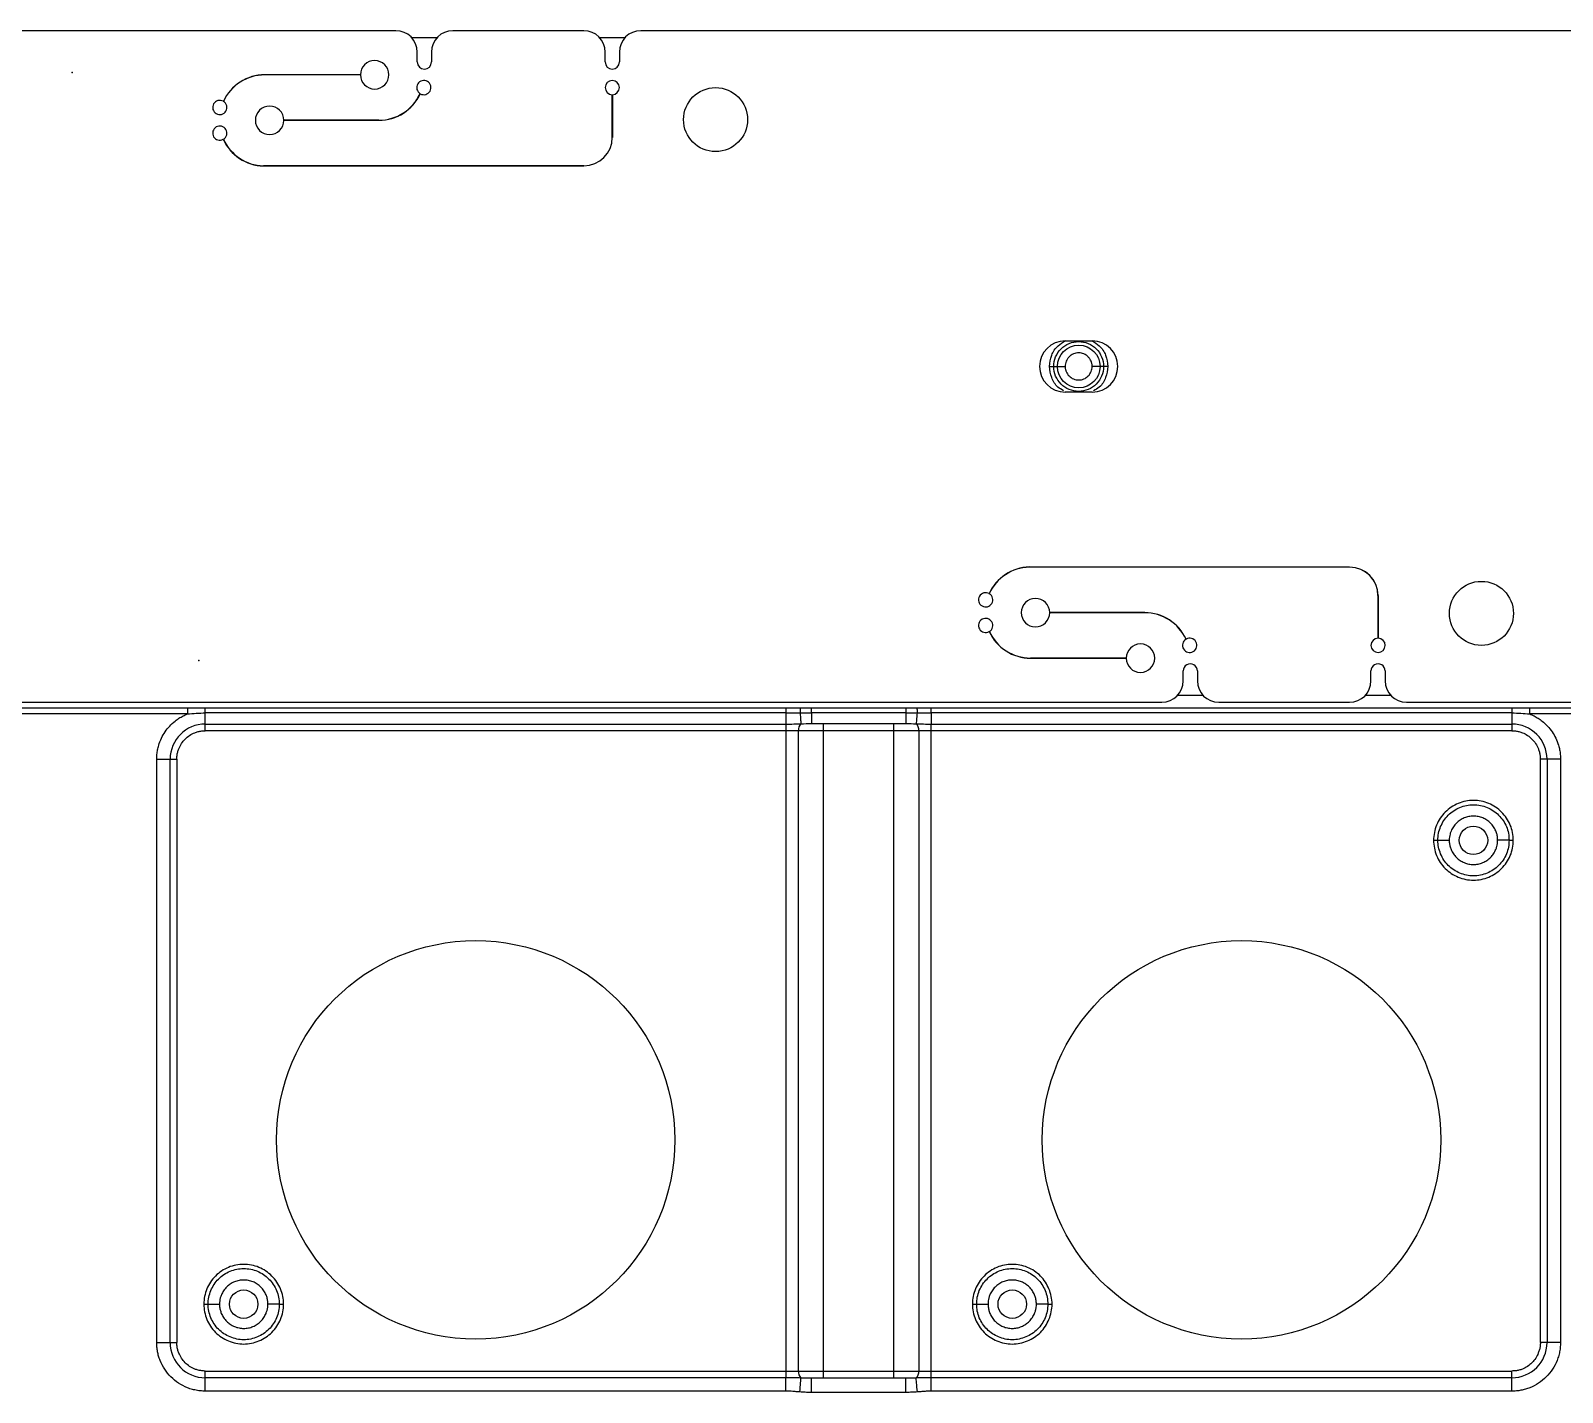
# Model space of a CAD drawing. Header units: millimetres. Extents: x -1 to 1576, y 30 to 633.
# Drawn here: x 1299.5 to 1407.1, y 184.6 to 280.3 of the extents above; entities that cross this region are included whole.
import ezdxf

# ---------------------------------------------------------------- set-up
doc = ezdxf.new("R2010")
doc.units = ezdxf.units.MM
doc.header["$PDSIZE"] = -1

msp = doc.modelspace()

# ---------------------------------------------------------------- linework, layer by layer
at = {"color": 7, "linetype": 'Continuous', "lineweight": 25}
for p, q in [((1325.13, 280.33), (1234.69, 280.33)), ((1338.33, 280.33), (1329.13, 280.33)), ((1432.77, 280.33), (1342.33, 280.33)), ((1328.01, 279.83), (1326.25, 279.83)), ((1326.63, 278.13), (1326.63, 278.83)), ((1327.63, 278.83), (1327.63, 278.13)), ((1341.21, 279.83), (1339.45, 279.83)), ((1339.83, 278.13), (1339.83, 278.83)), ((1340.83, 278.83), (1340.83, 278.13)), ((1315.91, 277.24), (1322.63, 277.24)), ((1322.63, 277.23), (1315.91, 277.23)), ((1340.33, 272.83), (1340.33, 275.83)), ((1340.34, 275.83), (1340.34, 272.83)), ((1317.25, 274.04), (1323.93, 274.04)), ((1323.93, 274.03), (1317.25, 274.03)), ((1315.82, 270.84), (1338.33, 270.84)), ((1338.33, 270.83), (1315.82, 270.83)), ((1372.16, 258.53), (1374.06, 258.53)), ((1374.06, 254.93), (1372.16, 254.93)), ((1369.64, 242.64), (1392.15, 242.64)), ((1392.15, 242.63), (1369.64, 242.63)), ((1394.15, 237.63), (1394.15, 240.63)), ((1394.16, 240.63), (1394.16, 237.63)), ((1371.07, 239.44), (1377.75, 239.44)), ((1377.75, 239.43), (1371.07, 239.43)), ((1369.73, 236.24), (1376.45, 236.24)), ((1376.45, 236.23), (1369.73, 236.23)), ((1380.45, 234.63), (1380.45, 235.33)), ((1381.45, 235.33), (1381.45, 234.63)), ((1393.65, 234.63), (1393.65, 235.33)), ((1394.65, 235.33), (1394.65, 234.63)), ((1380.07, 233.63), (1381.83, 233.63)), ((1393.27, 233.63), (1395.03, 233.63)), ((1288.51, 233.13), (1378.95, 233.13)), ((1297.17, 232.75), (1310.47, 232.75)), ((1311.73, 232.74), (1352.54, 232.74)), ((1354.33, 232.73), (1360.95, 232.73)), ((1354.33, 232.4), (1354.33, 232.73)), ((1362.74, 232.74), (1403.55, 232.74)), ((1382.95, 233.13), (1392.15, 233.13)), ((1396.15, 233.13), (1486.59, 233.13)), ((1404.81, 232.75), (1418.11, 232.75)), ((1310.47, 232.31), (1297.17, 232.31)), ((1352.54, 232.38), (1311.73, 232.38)), ((1311.73, 231.13), (1311.73, 232.38)), ((1311.73, 231.6), (1352.54, 231.6)), ((1352.54, 231.6), (1352.54, 185.66)), ((1354.28, 231.63), (1354.33, 231.64)), ((1360.95, 232.4), (1354.33, 232.4)), ((1354.33, 231.63), (1360.95, 231.63)), ((1355.16, 231.63), (1355.16, 185.63)), ((1360.12, 185.63), (1360.12, 231.63)), ((1360.95, 231.65), (1361.05, 231.63)), ((1403.55, 232.38), (1362.74, 232.38)), ((1362.74, 231.6), (1403.55, 231.6)), ((1362.74, 185.66), (1362.74, 231.6)), ((1403.55, 232.38), (1403.55, 231.13)), ((1418.11, 232.31), (1404.81, 232.31)), ((1403.55, 231.13), (1311.73, 231.13)), ((1353.42, 186.13), (1353.42, 231.13)), ((1361.87, 231.13), (1361.87, 186.13)), ((1308.32, 188.13), (1308.32, 229.13)), ((1308.32, 229.13), (1309.73, 229.13)), ((1309.26, 188.13), (1309.26, 229.13)), ((1309.73, 229.13), (1309.73, 188.13)), ((1406.97, 229.13), (1405.55, 229.13)), ((1405.55, 188.13), (1405.55, 229.13)), ((1406.02, 229.13), (1406.02, 188.13)), ((1406.97, 229.13), (1406.97, 188.13)), ((1308.32, 188.13), (1309.73, 188.13)), ((1406.97, 188.13), (1405.55, 188.13)), ((1311.73, 184.72), (1311.73, 186.13)), ((1311.73, 186.13), (1403.55, 186.13)), ((1352.54, 185.66), (1311.73, 185.66)), ((1360.95, 185.63), (1354.33, 185.63)), ((1361, 185.63), (1360.95, 185.63)), ((1403.55, 185.66), (1362.74, 185.66)), ((1403.55, 184.72), (1403.55, 186.13)), ((1352.54, 184.72), (1311.73, 184.72)), ((1360.95, 184.63), (1354.33, 184.63)), ((1403.55, 184.72), (1362.74, 184.72))]:
    msp.add_line(p, q, dxfattribs=at)
for centre, radius in [((1347.59, 274.08), 2.25), ((1401.41, 239.38), 2.25), ((1330.73, 202.38), 14), ((1384.55, 202.38), 14)]:
    msp.add_circle(centre, radius, dxfattribs=at)
at = {"color": 141}
for centre, radius in [((1373.11, 256.73), 1.5), ((1400.85, 223.43), 1), ((1314.43, 190.83), 1), ((1368.44, 190.83), 1)]:
    msp.add_circle(centre, radius, dxfattribs=at)
at = {"color": 7, "linetype": 'Continuous', "lineweight": 25}
for centre, radius, start, end in [((1325.13, 278.83), 1.5, 0, 90), ((1329.13, 278.83), 1.5, 90, 180), ((1338.33, 278.83), 1.5, 0, 90), ((1342.33, 278.83), 1.5, 90, 180), ((1323.63, 277.23), 1, 180.2864, 179.714), ((1327.13, 278.13), 0.5, 180, 0), ((1340.33, 278.13), 0.5, 180, 0), ((1315.91, 274.03), 3.2, 90.0002, 155.3911), ((1315.91, 274.03), 3.19, 90.0002, 155.4086), ((1327.09, 276.33), 0.5, 240.4, 239.2487), ((1340.33, 276.33), 0.5, 270.573, 269.427), ((1323.93, 277.23), 3.2, 270.0002, 335.3842), ((1323.93, 277.23), 3.19, 270.0002, 335.4017), ((1312.75, 274.93), 0.5, 60.4208, 59.27), ((1316.25, 274.03), 1, 0.2867, 359.7138), ((1312.75, 273.13), 0.5, 300.7523, 299.6009), ((1315.91, 274.03), 3.21, 204.6144, 268.4153), ((1315.91, 274.03), 3.2, 204.597, 268.4128), ((1338.33, 272.83), 2, 270, 0), ((1338.33, 272.83), 2, 270, 360), ((1372.16, 256.73), 1.8, 90, 270), ((1374.06, 256.73), 1.8, 270, 90), ((1369.73, 239.43), 3.21, 91.5822, 155.3856), ((1369.73, 239.43), 3.2, 91.5847, 155.403), ((1392.15, 240.63), 2, 360, 90), ((1392.15, 240.63), 1.99, 360, 90), ((1366.57, 240.33), 0.5, 60.3991, 59.2477), ((1370.07, 239.43), 1, 0.2862, 359.7133), ((1366.57, 238.53), 0.5, 300.73, 299.5792), ((1377.75, 236.23), 3.2, 24.6158, 89.9998), ((1377.75, 236.23), 3.19, 24.5983, 89.9998), ((1369.73, 239.43), 3.2, 204.6089, 269.9998), ((1369.73, 239.43), 3.19, 204.5914, 269.9998), ((1377.45, 236.23), 1, 180.286, 179.7136), ((1380.91, 237.13), 0.5, 120.7513, 119.6), ((1394.15, 237.13), 0.5, 90.573, 89.427), ((1380.95, 235.33), 0.5, 359.9998, 180), ((1394.15, 235.33), 0.5, 359.9998, 180), ((1378.95, 234.63), 1.5, 270, 360), ((1382.95, 234.63), 1.5, 180, 270), ((1392.15, 234.63), 1.5, 270, 360), ((1396.15, 234.63), 1.5, 180, 270), ((1311.73, 229.13), 2.47, 90, 180), ((1353.97, 231.21), 0.562, 132.435, 187.8232), ((1361.31, 231.21), 0.562, 352.1767, 47.5651), ((1403.55, 229.13), 2.47, 360, 90), ((1311.73, 188.13), 2.47, 180, 270), ((1403.55, 188.13), 2.47, 270, 360), ((1353.97, 186.06), 0.562, 172.1767, 227.5651), ((1361.31, 186.06), 0.562, 312.435, 7.8232)]:
    msp.add_arc(centre, radius, start, end, dxfattribs=at)
for points, knots in [([(1371.06, 256.73), (1371.09, 257), (1371.15, 257.53), (1371.58, 258.19), (1372, 258.43), (1372.18, 258.53)], [0, 0, 0, 0, 0.3587, 0.717054, 1, 1, 1, 1]), ([(1371.36, 256.73), (1371.36, 256.96), (1371.4, 257.19), (1371.58, 257.61), (1371.71, 257.81), (1372.03, 258.13), (1372.22, 258.26), (1372.65, 258.44), (1372.88, 258.48), (1373.34, 258.48), (1373.56, 258.44), (1373.99, 258.26), (1374.18, 258.13), (1374.51, 257.81), (1374.63, 257.61), (1374.81, 257.19), (1374.86, 256.96), (1374.86, 256.73)], [0, 0, 0, 0, 0.125, 0.125, 0.25, 0.25, 0.375, 0.375, 0.5, 0.5, 0.625, 0.625, 0.75, 0.75, 0.875, 0.875, 1, 1, 1, 1]), ([(1374.03, 258.53), (1374.22, 258.43), (1374.63, 258.19), (1375.06, 257.53), (1375.12, 257), (1375.16, 256.73)], [0, 0, 0, 0, 0.282692, 0.641261, 1, 1, 1, 1]), ([(1374.06, 256.73), (1374.06, 256.76), (1374.05, 256.83), (1374.04, 256.92), (1374.02, 257.01), (1373.97, 257.13), (1373.9, 257.26), (1373.78, 257.41), (1373.64, 257.53), (1373.42, 257.65), (1373.11, 257.71), (1372.79, 257.65), (1372.57, 257.53), (1372.43, 257.41), (1372.31, 257.26), (1372.22, 257.1), (1372.17, 256.92), (1372.16, 256.8), (1372.16, 256.73)], [0, 0, 0, 0, 0.031455, 0.062626, 0.093818, 0.125337, 0.187777, 0.250402, 0.31285, 0.375475, 0.500072, 0.624659, 0.687104, 0.749734, 0.81218, 0.874804, 0.937355, 1, 1, 1, 1]), ([(1371.06, 256.73), (1371.13, 256.73), (1371.21, 256.73), (1371.32, 256.73), (1371.36, 256.73), (1371.36, 256.73)], [0, 0, 0, 0, 0.5, 0.5, 1, 1, 1, 1]), ([(1372.04, 255.03), (1371.9, 255.11), (1371.54, 255.32), (1371.15, 255.94), (1371.09, 256.47), (1371.06, 256.73)], [0, 0, 0, 0, 0.222976, 0.611348, 1, 1, 1, 1]), ([(1371.06, 256.73), (1371.13, 256.73), (1371.21, 256.73), (1371.32, 256.73), (1371.36, 256.73), (1371.36, 256.73)], [0, 0, 0, 0, 0.5, 0.5, 1, 1, 1, 1]), ([(1371.36, 256.73), (1371.36, 256.73), (1371.44, 256.73), (1371.74, 256.73), (1371.95, 256.73), (1372.16, 256.73)], [0, 0, 0, 0, 0.5, 0.5, 1, 1, 1, 1]), ([(1374.86, 256.73), (1374.86, 256.5), (1374.81, 256.27), (1374.63, 255.85), (1374.51, 255.66), (1374.18, 255.33), (1373.99, 255.2), (1373.56, 255.03), (1373.34, 254.98), (1372.88, 254.98), (1372.65, 255.03), (1372.22, 255.2), (1372.03, 255.33), (1371.71, 255.66), (1371.58, 255.85), (1371.4, 256.27), (1371.36, 256.5), (1371.36, 256.73)], [0, 0, 0, 0, 0.125, 0.125, 0.25, 0.25, 0.375, 0.375, 0.5, 0.5, 0.625, 0.625, 0.75, 0.75, 0.875, 0.875, 1, 1, 1, 1]), ([(1372.16, 256.73), (1372.16, 256.7), (1372.16, 256.64), (1372.17, 256.55), (1372.2, 256.46), (1372.24, 256.34), (1372.31, 256.2), (1372.43, 256.06), (1372.57, 255.94), (1372.79, 255.82), (1373.11, 255.76), (1373.42, 255.82), (1373.64, 255.94), (1373.78, 256.06), (1373.9, 256.2), (1373.99, 256.37), (1374.05, 256.55), (1374.05, 256.67), (1374.06, 256.73)], [0, 0, 0, 0, 0.031455, 0.062625, 0.093817, 0.125335, 0.187776, 0.2504, 0.312847, 0.375471, 0.500068, 0.624661, 0.687107, 0.749738, 0.812184, 0.874806, 0.937357, 1, 1, 1, 1]), ([(1374.86, 256.73), (1374.86, 256.73), (1374.77, 256.73), (1374.47, 256.73), (1374.27, 256.73), (1374.06, 256.73)], [0, 0, 0, 0, 0.5, 0.5, 1, 1, 1, 1]), ([(1375.16, 256.73), (1375.12, 256.47), (1375.06, 255.93), (1374.67, 255.31), (1374.3, 255.1), (1374.16, 255.02)], [0, 0, 0, 0, 0.385162, 0.770147, 1, 1, 1, 1]), ([(1375.16, 256.73), (1375.08, 256.73), (1375, 256.73), (1374.89, 256.73), (1374.86, 256.73), (1374.86, 256.73)], [0, 0, 0, 0, 0.5, 0.5, 1, 1, 1, 1]), ([(1310.47, 232.75), (1310.56, 232.75), (1310.77, 232.75), (1311.1, 232.74), (1311.43, 232.74), (1311.64, 232.74), (1311.73, 232.74)], [0, 0, 0, 0, 0.2005154, 0.5078604, 0.7788483, 1, 1, 1, 1]), ([(1310.47, 232.75), (1310.47, 232.71), (1310.47, 232.64), (1310.47, 232.49), (1310.47, 232.4), (1310.47, 232.31)], [0, 0, 0, 0, 0.5, 0.5, 1, 1, 1, 1]), ([(1352.54, 232.74), (1352.68, 232.74), (1353.02, 232.74), (1353.35, 232.74), (1353.54, 232.74)], [0, 0, 0, 0, 0.420474, 1, 1, 1, 1]), ([(1353.54, 232.74), (1353.66, 232.74), (1353.92, 232.73), (1354.18, 232.73), (1354.33, 232.73)], [0, 0, 0, 0, 0.4522442, 1, 1, 1, 1]), ([(1360.95, 232.73), (1361.1, 232.73), (1361.36, 232.73), (1361.62, 232.74), (1361.74, 232.74)], [0, 0, 0, 0, 0.548125, 1, 1, 1, 1]), ([(1361.74, 232.74), (1361.94, 232.74), (1362.27, 232.74), (1362.6, 232.74), (1362.74, 232.74)], [0, 0, 0, 0, 0.580575, 1, 1, 1, 1]), ([(1403.55, 232.74), (1403.64, 232.74), (1403.85, 232.74), (1404.19, 232.74), (1404.51, 232.75), (1404.73, 232.75), (1404.81, 232.75)], [0, 0, 0, 0, 0.221378, 0.492164, 0.7995, 1, 1, 1, 1]), ([(1404.81, 232.31), (1404.81, 232.4), (1404.81, 232.49), (1404.81, 232.64), (1404.81, 232.71), (1404.81, 232.75)], [0, 0, 0, 0, 0.5, 0.5, 1, 1, 1, 1]), ([(1308.32, 229.13), (1308.32, 229.19), (1308.32, 229.3), (1308.33, 229.46), (1308.35, 229.63), (1308.38, 229.79), (1308.42, 229.95), (1308.49, 230.23), (1308.64, 230.61), (1308.9, 231.06), (1309.22, 231.47), (1309.56, 231.78), (1309.88, 232.01), (1310.17, 232.18), (1310.37, 232.26), (1310.47, 232.31)], [0, 0, 0, 0, 0.040883, 0.08158, 0.122187, 0.162802, 0.203521, 0.244441, 0.372171, 0.500035, 0.627766, 0.75563, 0.837187, 0.918385, 1, 1, 1, 1]), ([(1352.54, 232.38), (1352.54, 232.2), (1352.54, 232.04), (1352.54, 231.77), (1352.54, 231.66), (1352.54, 231.6)], [0, 0, 0, 0, 0.5, 0.5, 1, 1, 1, 1]), ([(1353.53, 232.39), (1353.55, 232.2), (1353.56, 232.02), (1353.58, 231.75), (1353.59, 231.66), (1353.59, 231.62)], [0, 0, 0, 0, 0.5, 0.5, 1, 1, 1, 1]), ([(1354.33, 232.4), (1354.33, 232.18), (1354.33, 231.99), (1354.33, 231.71), (1354.33, 231.63), (1354.33, 231.63)], [0, 0, 0, 0, 0.5, 0.5, 1, 1, 1, 1]), ([(1360.95, 232.4), (1360.95, 232.18), (1360.95, 231.99), (1360.95, 231.71), (1360.95, 231.63), (1360.95, 231.63)], [0, 0, 0, 0, 0.5, 0.5, 1, 1, 1, 1]), ([(1361.75, 232.39), (1361.74, 232.2), (1361.72, 232.02), (1361.7, 231.75), (1361.69, 231.66), (1361.69, 231.62)], [0, 0, 0, 0, 0.5, 0.5, 1, 1, 1, 1]), ([(1362.74, 232.38), (1362.74, 232.2), (1362.74, 232.04), (1362.74, 231.77), (1362.74, 231.66), (1362.74, 231.6)], [0, 0, 0, 0, 0.5, 0.5, 1, 1, 1, 1]), ([(1404.81, 232.31), (1404.86, 232.29), (1404.96, 232.24), (1405.11, 232.17), (1405.26, 232.09), (1405.4, 232.01), (1405.54, 231.91), (1405.76, 231.74), (1406.06, 231.47), (1406.39, 231.06), (1406.65, 230.61), (1406.81, 230.18), (1406.91, 229.79), (1406.96, 229.46), (1406.96, 229.24), (1406.97, 229.13)], [0, 0, 0, 0, 0.040883, 0.08158, 0.122187, 0.162802, 0.203521, 0.244441, 0.372171, 0.500035, 0.627766, 0.75563, 0.837187, 0.918385, 1, 1, 1, 1]), ([(1309.73, 229.13), (1309.73, 229.18), (1309.73, 229.26), (1309.75, 229.38), (1309.76, 229.51), (1309.79, 229.63), (1309.83, 229.75), (1309.9, 229.96), (1310.05, 230.24), (1310.31, 230.56), (1310.62, 230.82), (1310.94, 230.98), (1311.23, 231.08), (1311.48, 231.12), (1311.65, 231.13), (1311.73, 231.13)], [0, 0, 0, 0, 0.040276, 0.080243, 0.120058, 0.159883, 0.199877, 0.240199, 0.370043, 0.500057, 0.629901, 0.759916, 0.840121, 0.919721, 1, 1, 1, 1]), ([(1403.55, 231.13), (1403.59, 231.13), (1403.68, 231.13), (1403.8, 231.12), (1403.93, 231.1), (1404.05, 231.07), (1404.17, 231.04), (1404.38, 230.96), (1404.66, 230.82), (1404.97, 230.56), (1405.23, 230.24), (1405.4, 229.92), (1405.49, 229.63), (1405.54, 229.38), (1405.55, 229.22), (1405.55, 229.13)], [0, 0, 0, 0, 0.040276, 0.080243, 0.120058, 0.159883, 0.199877, 0.240199, 0.370043, 0.500057, 0.629901, 0.759916, 0.840121, 0.919721, 1, 1, 1, 1]), ([(1403.65, 223.43), (1403.65, 223.8), (1403.58, 224.17), (1403.3, 224.84), (1403.09, 225.15), (1402.57, 225.67), (1402.26, 225.88), (1401.58, 226.16), (1401.22, 226.23), (1400.48, 226.23), (1400.12, 226.16), (1399.44, 225.88), (1399.13, 225.67), (1398.61, 225.15), (1398.4, 224.84), (1398.12, 224.17), (1398.05, 223.8), (1398.05, 223.43)], [0, 0, 0, 0, 0.125, 0.125, 0.25, 0.25, 0.375, 0.375, 0.5, 0.5, 0.625, 0.625, 0.75, 0.75, 0.875, 0.875, 1, 1, 1, 1]), ([(1398.35, 223.43), (1398.35, 223.76), (1398.42, 224.09), (1398.67, 224.69), (1398.85, 224.97), (1399.31, 225.43), (1399.59, 225.62), (1400.2, 225.87), (1400.52, 225.93), (1401.18, 225.93), (1401.51, 225.87), (1402.11, 225.62), (1402.39, 225.43), (1402.85, 224.97), (1403.04, 224.69), (1403.29, 224.09), (1403.35, 223.76), (1403.35, 223.43)], [0, 0, 0, 0, 0.125, 0.125, 0.25, 0.25, 0.375, 0.375, 0.5, 0.5, 0.625, 0.625, 0.75, 0.75, 0.875, 0.875, 1, 1, 1, 1]), ([(1402.55, 223.43), (1402.55, 223.48), (1402.55, 223.57), (1402.53, 223.7), (1402.51, 223.83), (1402.47, 223.96), (1402.4, 224.15), (1402.27, 224.38), (1402.06, 224.64), (1401.8, 224.86), (1401.51, 225.01), (1401.19, 225.11), (1400.85, 225.14), (1400.52, 225.11), (1400.2, 225.01), (1399.9, 224.86), (1399.64, 224.64), (1399.43, 224.38), (1399.29, 224.12), (1399.2, 223.87), (1399.16, 223.66), (1399.15, 223.51), (1399.15, 223.43)], [0, 0, 0, 0, 0.025179, 0.05013, 0.075011, 0.099978, 0.125186, 0.187587, 0.250092, 0.312501, 0.37501, 0.437474, 0.50004, 0.562505, 0.625066, 0.687464, 0.749971, 0.812374, 0.874873, 0.916678, 0.958145, 1, 1, 1, 1]), ([(1398.05, 223.43), (1398.13, 223.43), (1398.21, 223.43), (1398.32, 223.43), (1398.35, 223.43), (1398.35, 223.43)], [0, 0, 0, 0, 0.5, 0.5, 1, 1, 1, 1]), ([(1398.05, 223.43), (1398.05, 223.07), (1398.12, 222.7), (1398.4, 222.02), (1398.61, 221.71), (1399.13, 221.19), (1399.44, 220.99), (1400.12, 220.71), (1400.48, 220.63), (1401.22, 220.63), (1401.58, 220.71), (1402.26, 220.99), (1402.57, 221.19), (1403.09, 221.71), (1403.3, 222.02), (1403.58, 222.7), (1403.65, 223.07), (1403.65, 223.43)], [0, 0, 0, 0, 0.125, 0.125, 0.25, 0.25, 0.375, 0.375, 0.5, 0.5, 0.625, 0.625, 0.75, 0.75, 0.875, 0.875, 1, 1, 1, 1]), ([(1403.35, 223.43), (1403.35, 223.11), (1403.29, 222.78), (1403.04, 222.17), (1402.85, 221.9), (1402.39, 221.43), (1402.11, 221.25), (1401.51, 221), (1401.18, 220.93), (1400.52, 220.93), (1400.2, 221), (1399.59, 221.25), (1399.31, 221.43), (1398.85, 221.9), (1398.67, 222.17), (1398.42, 222.78), (1398.35, 223.11), (1398.35, 223.43)], [0, 0, 0, 0, 0.125, 0.125, 0.25, 0.25, 0.375, 0.375, 0.5, 0.5, 0.625, 0.625, 0.75, 0.75, 0.875, 0.875, 1, 1, 1, 1]), ([(1398.35, 223.43), (1398.35, 223.43), (1398.44, 223.43), (1398.73, 223.43), (1398.94, 223.43), (1399.15, 223.43)], [0, 0, 0, 0, 0.5, 0.5, 1, 1, 1, 1]), ([(1399.15, 223.43), (1399.15, 223.39), (1399.15, 223.3), (1399.17, 223.17), (1399.2, 223.04), (1399.23, 222.91), (1399.3, 222.72), (1399.43, 222.48), (1399.64, 222.22), (1399.9, 222.01), (1400.2, 221.85), (1400.52, 221.75), (1400.85, 221.72), (1401.18, 221.75), (1401.51, 221.85), (1401.8, 222.01), (1402.06, 222.22), (1402.27, 222.48), (1402.41, 222.75), (1402.5, 222.99), (1402.54, 223.21), (1402.55, 223.36), (1402.55, 223.43)], [0, 0, 0, 0, 0.025108, 0.050018, 0.074887, 0.09987, 0.125122, 0.187514, 0.250079, 0.312484, 0.374988, 0.437452, 0.500017, 0.562482, 0.625047, 0.687453, 0.749962, 0.812367, 0.874868, 0.916676, 0.958145, 1, 1, 1, 1]), ([(1403.35, 223.43), (1403.35, 223.43), (1403.26, 223.43), (1402.97, 223.43), (1402.76, 223.43), (1402.55, 223.43)], [0, 0, 0, 0, 0.5, 0.5, 1, 1, 1, 1]), ([(1403.35, 223.43), (1403.35, 223.43), (1403.38, 223.43), (1403.49, 223.43), (1403.57, 223.43), (1403.65, 223.43)], [0, 0, 0, 0, 0.5, 0.5, 1, 1, 1, 1]), ([(1317.23, 190.83), (1317.23, 191.2), (1317.16, 191.57), (1316.88, 192.24), (1316.67, 192.55), (1316.15, 193.07), (1315.84, 193.28), (1315.16, 193.56), (1314.8, 193.63), (1314.06, 193.63), (1313.7, 193.56), (1313.02, 193.28), (1312.71, 193.07), (1312.19, 192.55), (1311.98, 192.24), (1311.7, 191.57), (1311.63, 191.2), (1311.63, 190.83)], [0, 0, 0, 0, 0.125, 0.125, 0.25, 0.25, 0.375, 0.375, 0.5, 0.5, 0.625, 0.625, 0.75, 0.75, 0.875, 0.875, 1, 1, 1, 1]), ([(1311.93, 190.83), (1311.93, 191.16), (1312, 191.49), (1312.25, 192.09), (1312.43, 192.37), (1312.89, 192.83), (1313.17, 193.02), (1313.78, 193.27), (1314.1, 193.33), (1314.76, 193.33), (1315.09, 193.27), (1315.69, 193.02), (1315.97, 192.83), (1316.43, 192.37), (1316.62, 192.09), (1316.87, 191.49), (1316.93, 191.16), (1316.93, 190.83)], [0, 0, 0, 0, 0.125, 0.125, 0.25, 0.25, 0.375, 0.375, 0.5, 0.5, 0.625, 0.625, 0.75, 0.75, 0.875, 0.875, 1, 1, 1, 1]), ([(1371.24, 190.83), (1371.24, 191.2), (1371.16, 191.57), (1370.88, 192.24), (1370.68, 192.55), (1370.16, 193.07), (1369.85, 193.28), (1369.17, 193.56), (1368.8, 193.63), (1368.07, 193.63), (1367.7, 193.56), (1367.03, 193.28), (1366.72, 193.07), (1366.2, 192.55), (1365.99, 192.24), (1365.71, 191.57), (1365.64, 191.2), (1365.64, 190.83)], [0, 0, 0, 0, 0.125, 0.125, 0.25, 0.25, 0.375, 0.375, 0.5, 0.5, 0.625, 0.625, 0.75, 0.75, 0.875, 0.875, 1, 1, 1, 1]), ([(1365.94, 190.83), (1365.94, 191.16), (1366, 191.49), (1366.25, 192.09), (1366.44, 192.37), (1366.9, 192.83), (1367.18, 193.02), (1367.78, 193.27), (1368.11, 193.33), (1368.77, 193.33), (1369.09, 193.27), (1369.7, 193.02), (1369.97, 192.83), (1370.44, 192.37), (1370.62, 192.09), (1370.87, 191.49), (1370.94, 191.16), (1370.94, 190.83)], [0, 0, 0, 0, 0.125, 0.125, 0.25, 0.25, 0.375, 0.375, 0.5, 0.5, 0.625, 0.625, 0.75, 0.75, 0.875, 0.875, 1, 1, 1, 1]), ([(1316.13, 190.83), (1316.13, 190.88), (1316.13, 190.97), (1316.11, 191.1), (1316.09, 191.23), (1316.05, 191.36), (1315.98, 191.55), (1315.85, 191.78), (1315.64, 192.04), (1315.38, 192.26), (1315.09, 192.41), (1314.77, 192.51), (1314.43, 192.54), (1314.1, 192.51), (1313.78, 192.41), (1313.48, 192.26), (1313.22, 192.04), (1313.01, 191.78), (1312.87, 191.52), (1312.78, 191.27), (1312.74, 191.06), (1312.73, 190.91), (1312.73, 190.83)], [0, 0, 0, 0, 0.025179, 0.05013, 0.075011, 0.099978, 0.125186, 0.187587, 0.250092, 0.312501, 0.375011, 0.437474, 0.50004, 0.562505, 0.625066, 0.687464, 0.749971, 0.812374, 0.874873, 0.916678, 0.958145, 1, 1, 1, 1]), ([(1370.14, 190.83), (1370.14, 190.88), (1370.13, 190.97), (1370.12, 191.1), (1370.09, 191.23), (1370.06, 191.36), (1369.99, 191.55), (1369.86, 191.78), (1369.65, 192.04), (1369.39, 192.26), (1369.09, 192.41), (1368.77, 192.51), (1368.44, 192.54), (1368.1, 192.51), (1367.78, 192.41), (1367.49, 192.26), (1367.23, 192.04), (1367.01, 191.78), (1366.87, 191.52), (1366.79, 191.27), (1366.75, 191.06), (1366.74, 190.91), (1366.74, 190.83)], [0, 0, 0, 0, 0.025179, 0.05013, 0.075011, 0.099978, 0.125186, 0.187587, 0.250092, 0.312501, 0.37501, 0.437474, 0.50004, 0.562505, 0.625066, 0.687464, 0.749971, 0.812374, 0.874873, 0.916678, 0.958145, 1, 1, 1, 1]), ([(1311.63, 190.83), (1311.71, 190.83), (1311.79, 190.83), (1311.9, 190.83), (1311.93, 190.83), (1311.93, 190.83)], [0, 0, 0, 0, 0.5, 0.5, 1, 1, 1, 1]), ([(1311.63, 190.83), (1311.63, 190.47), (1311.7, 190.1), (1311.98, 189.42), (1312.19, 189.11), (1312.71, 188.59), (1313.02, 188.39), (1313.7, 188.11), (1314.06, 188.03), (1314.8, 188.03), (1315.16, 188.11), (1315.84, 188.39), (1316.15, 188.59), (1316.67, 189.11), (1316.88, 189.42), (1317.16, 190.1), (1317.23, 190.47), (1317.23, 190.83)], [0, 0, 0, 0, 0.125, 0.125, 0.25, 0.25, 0.375, 0.375, 0.5, 0.5, 0.625, 0.625, 0.75, 0.75, 0.875, 0.875, 1, 1, 1, 1]), ([(1316.93, 190.83), (1316.93, 190.51), (1316.87, 190.18), (1316.62, 189.57), (1316.43, 189.3), (1315.97, 188.83), (1315.69, 188.65), (1315.09, 188.4), (1314.76, 188.33), (1314.1, 188.33), (1313.78, 188.4), (1313.17, 188.65), (1312.89, 188.83), (1312.43, 189.3), (1312.25, 189.57), (1312, 190.18), (1311.93, 190.51), (1311.93, 190.83)], [0, 0, 0, 0, 0.125, 0.125, 0.25, 0.25, 0.375, 0.375, 0.5, 0.5, 0.625, 0.625, 0.75, 0.75, 0.875, 0.875, 1, 1, 1, 1]), ([(1311.93, 190.83), (1311.93, 190.83), (1312.02, 190.83), (1312.31, 190.83), (1312.52, 190.83), (1312.73, 190.83)], [0, 0, 0, 0, 0.5, 0.5, 1, 1, 1, 1]), ([(1312.73, 190.83), (1312.73, 190.79), (1312.73, 190.7), (1312.75, 190.57), (1312.78, 190.44), (1312.81, 190.31), (1312.88, 190.12), (1313.01, 189.88), (1313.22, 189.62), (1313.48, 189.41), (1313.78, 189.25), (1314.1, 189.15), (1314.43, 189.12), (1314.76, 189.15), (1315.09, 189.25), (1315.38, 189.41), (1315.64, 189.62), (1315.85, 189.88), (1315.99, 190.15), (1316.08, 190.39), (1316.12, 190.61), (1316.13, 190.76), (1316.13, 190.83)], [0, 0, 0, 0, 0.0251076, 0.050018, 0.0748867, 0.0998699, 0.1251219, 0.1875141, 0.2500786, 0.3124839, 0.374988, 0.437452, 0.5000173, 0.5624817, 0.6250467, 0.6874531, 0.7499618, 0.8123666, 0.874868, 0.9166765, 0.9581445, 1, 1, 1, 1]), ([(1316.93, 190.83), (1316.93, 190.83), (1316.84, 190.83), (1316.55, 190.83), (1316.34, 190.83), (1316.13, 190.83)], [0, 0, 0, 0, 0.5, 0.5, 1, 1, 1, 1]), ([(1316.93, 190.83), (1316.93, 190.83), (1316.96, 190.83), (1317.07, 190.83), (1317.15, 190.83), (1317.23, 190.83)], [0, 0, 0, 0, 0.5, 0.5, 1, 1, 1, 1]), ([(1365.64, 190.83), (1365.64, 190.47), (1365.71, 190.1), (1365.99, 189.42), (1366.2, 189.11), (1366.72, 188.59), (1367.03, 188.39), (1367.7, 188.11), (1368.07, 188.03), (1368.8, 188.03), (1369.17, 188.11), (1369.85, 188.39), (1370.16, 188.59), (1370.68, 189.11), (1370.88, 189.42), (1371.16, 190.1), (1371.24, 190.47), (1371.24, 190.83)], [0, 0, 0, 0, 0.125, 0.125, 0.25, 0.25, 0.375, 0.375, 0.5, 0.5, 0.625, 0.625, 0.75, 0.75, 0.875, 0.875, 1, 1, 1, 1]), ([(1365.64, 190.83), (1365.72, 190.83), (1365.79, 190.83), (1365.91, 190.83), (1365.94, 190.83), (1365.94, 190.83)], [0, 0, 0, 0, 0.5, 0.5, 1, 1, 1, 1]), ([(1370.94, 190.83), (1370.94, 190.51), (1370.87, 190.18), (1370.62, 189.57), (1370.44, 189.3), (1369.97, 188.83), (1369.7, 188.65), (1369.09, 188.4), (1368.77, 188.33), (1368.11, 188.33), (1367.78, 188.4), (1367.18, 188.65), (1366.9, 188.83), (1366.44, 189.3), (1366.25, 189.57), (1366, 190.18), (1365.94, 190.51), (1365.94, 190.83)], [0, 0, 0, 0, 0.125, 0.125, 0.25, 0.25, 0.375, 0.375, 0.5, 0.5, 0.625, 0.625, 0.75, 0.75, 0.875, 0.875, 1, 1, 1, 1]), ([(1365.94, 190.83), (1365.94, 190.83), (1366.02, 190.83), (1366.32, 190.83), (1366.53, 190.83), (1366.74, 190.83)], [0, 0, 0, 0, 0.5, 0.5, 1, 1, 1, 1]), ([(1366.74, 190.83), (1366.74, 190.79), (1366.74, 190.7), (1366.76, 190.57), (1366.78, 190.44), (1366.82, 190.31), (1366.89, 190.12), (1367.01, 189.88), (1367.23, 189.62), (1367.49, 189.41), (1367.78, 189.25), (1368.1, 189.15), (1368.44, 189.12), (1368.77, 189.15), (1369.09, 189.25), (1369.39, 189.41), (1369.65, 189.62), (1369.86, 189.88), (1370, 190.15), (1370.08, 190.39), (1370.13, 190.61), (1370.14, 190.76), (1370.14, 190.83)], [0, 0, 0, 0, 0.025108, 0.050018, 0.074887, 0.09987, 0.125122, 0.187514, 0.250079, 0.312484, 0.374988, 0.437452, 0.500017, 0.562482, 0.625047, 0.687453, 0.749962, 0.812367, 0.874868, 0.916676, 0.958145, 1, 1, 1, 1]), ([(1370.94, 190.83), (1370.94, 190.83), (1370.85, 190.83), (1370.56, 190.83), (1370.35, 190.83), (1370.14, 190.83)], [0, 0, 0, 0, 0.5, 0.5, 1, 1, 1, 1]), ([(1370.94, 190.83), (1370.94, 190.83), (1370.85, 190.83), (1370.56, 190.83), (1370.35, 190.83), (1370.14, 190.83)], [0, 0, 0, 0, 0.5, 0.5, 1, 1, 1, 1]), ([(1370.94, 190.83), (1370.94, 190.83), (1370.97, 190.83), (1371.08, 190.83), (1371.16, 190.83), (1371.24, 190.83)], [0, 0, 0, 0, 0.5, 0.5, 1, 1, 1, 1]), ([(1311.73, 184.72), (1311.67, 184.72), (1311.55, 184.72), (1311.36, 184.74), (1311.18, 184.76), (1311, 184.8), (1310.82, 184.84), (1310.65, 184.89), (1310.31, 185.02), (1309.84, 185.26), (1309.3, 185.7), (1308.86, 186.24), (1308.59, 186.76), (1308.45, 187.18), (1308.37, 187.49), (1308.33, 187.81), (1308.32, 188.03), (1308.32, 188.13)], [0, 0, 0, 0, 0.034552, 0.068858, 0.103016, 0.137128, 0.171294, 0.205615, 0.240191, 0.37006, 0.500029, 0.629897, 0.759866, 0.820152, 0.879909, 0.939678, 1, 1, 1, 1]), ([(1311.73, 186.13), (1311.69, 186.13), (1311.6, 186.14), (1311.48, 186.15), (1311.36, 186.17), (1311.23, 186.19), (1311.11, 186.23), (1310.91, 186.3), (1310.62, 186.45), (1310.31, 186.71), (1310.05, 187.03), (1309.88, 187.35), (1309.79, 187.63), (1309.74, 187.88), (1309.73, 188.05), (1309.73, 188.13)], [0, 0, 0, 0, 0.040276, 0.080243, 0.120058, 0.159883, 0.199877, 0.240199, 0.370043, 0.500057, 0.629901, 0.759916, 0.840121, 0.919721, 1, 1, 1, 1]), ([(1406.97, 188.13), (1406.96, 188.07), (1406.96, 187.95), (1406.95, 187.76), (1406.92, 187.58), (1406.89, 187.4), (1406.84, 187.23), (1406.79, 187.05), (1406.67, 186.72), (1406.43, 186.24), (1405.98, 185.7), (1405.44, 185.26), (1404.93, 184.99), (1404.5, 184.85), (1404.19, 184.77), (1403.87, 184.73), (1403.66, 184.72), (1403.55, 184.72)], [0, 0, 0, 0, 0.034552, 0.068858, 0.103016, 0.137128, 0.171294, 0.205615, 0.240191, 0.37006, 0.500029, 0.629897, 0.759866, 0.820152, 0.879909, 0.939678, 1, 1, 1, 1]), ([(1405.55, 188.13), (1405.55, 188.09), (1405.55, 188.01), (1405.54, 187.88), (1405.52, 187.76), (1405.49, 187.64), (1405.45, 187.52), (1405.38, 187.31), (1405.24, 187.03), (1404.97, 186.71), (1404.66, 186.45), (1404.34, 186.28), (1404.05, 186.19), (1403.8, 186.14), (1403.64, 186.14), (1403.55, 186.13)], [0, 0, 0, 0, 0.0402761, 0.0802426, 0.1200582, 0.159883, 0.1998773, 0.2401994, 0.3700431, 0.5000574, 0.6299012, 0.7599156, 0.8401208, 0.919721, 1, 1, 1, 1]), ([(1352.54, 184.72), (1352.54, 184.92), (1352.54, 185.13), (1352.54, 185.46), (1352.54, 185.59), (1352.54, 185.66)], [0, 0, 0, 0, 0.5, 0.5, 1, 1, 1, 1]), ([(1353.51, 184.66), (1353.53, 184.89), (1353.55, 185.12), (1353.58, 185.48), (1353.59, 185.6), (1353.59, 185.64)], [0, 0, 0, 0, 0.5, 0.5, 1, 1, 1, 1]), ([(1354.33, 184.63), (1354.33, 184.76), (1354.33, 184.89), (1354.33, 185.14), (1354.33, 185.25), (1354.33, 185.43), (1354.33, 185.51), (1354.33, 185.61), (1354.33, 185.63), (1354.33, 185.63)], [0, 0, 0, 0, 0.25, 0.25, 0.5, 0.5, 0.75, 0.75, 1, 1, 1, 1]), ([(1360.95, 184.63), (1360.95, 184.89), (1360.95, 185.16), (1360.95, 185.53), (1360.95, 185.63), (1360.95, 185.63)], [0, 0, 0, 0, 0.5, 0.5, 1, 1, 1, 1]), ([(1361.77, 184.66), (1361.75, 184.89), (1361.73, 185.12), (1361.7, 185.48), (1361.69, 185.6), (1361.69, 185.64)], [0, 0, 0, 0, 0.5, 0.5, 1, 1, 1, 1]), ([(1362.74, 184.72), (1362.74, 184.92), (1362.74, 185.13), (1362.74, 185.46), (1362.74, 185.59), (1362.74, 185.66)], [0, 0, 0, 0, 0.5, 0.5, 1, 1, 1, 1]), ([(1353.51, 184.66), (1353.43, 184.67), (1353.26, 184.68), (1353.01, 184.7), (1352.78, 184.72), (1352.62, 184.72), (1352.54, 184.72)], [0, 0, 0, 0, 0.26275, 0.514851, 0.767475, 1, 1, 1, 1]), ([(1354.33, 184.63), (1354.18, 184.63), (1353.91, 184.63), (1353.63, 184.65), (1353.51, 184.66)], [0, 0, 0, 0, 0.556213, 1, 1, 1, 1]), ([(1361.77, 184.66), (1361.71, 184.65), (1361.59, 184.65), (1361.4, 184.64), (1361.18, 184.63), (1361.03, 184.63), (1360.95, 184.63)], [0, 0, 0, 0, 0.207871, 0.443757, 0.707773, 1, 1, 1, 1]), ([(1362.74, 184.72), (1362.66, 184.72), (1362.51, 184.72), (1362.27, 184.7), (1362.02, 184.68), (1361.85, 184.67), (1361.77, 184.66)], [0, 0, 0, 0, 0.232371, 0.485289, 0.737412, 1, 1, 1, 1])]:
    msp.add_open_spline(points, degree=3, knots=knots, dxfattribs=at)
for points in [[(1311.73, 232.38), (1311.73, 232.53), (1311.73, 232.67), (1311.73, 232.74)], [(1352.54, 232.74), (1352.54, 232.67), (1352.54, 232.53), (1352.54, 232.38)], [(1353.54, 232.74), (1353.54, 232.67), (1353.53, 232.54), (1353.53, 232.39)], [(1360.95, 232.73), (1360.95, 232.67), (1360.95, 232.54), (1360.95, 232.4)], [(1361.74, 232.74), (1361.75, 232.67), (1361.75, 232.54), (1361.75, 232.39)], [(1362.74, 232.38), (1362.74, 232.53), (1362.74, 232.67), (1362.74, 232.74)], [(1403.55, 232.74), (1403.55, 232.67), (1403.55, 232.53), (1403.55, 232.38)], [(1310.47, 232.31), (1310.89, 232.36), (1311.31, 232.38), (1311.73, 232.38)], [(1352.54, 232.38), (1352.87, 232.38), (1353.19, 232.39), (1353.53, 232.39)], [(1352.54, 231.6), (1352.91, 231.6), (1353.27, 231.61), (1353.59, 231.62)], [(1353.53, 232.39), (1353.8, 232.4), (1354.07, 232.4), (1354.33, 232.4)], [(1353.59, 231.62), (1353.83, 231.63), (1354.07, 231.63), (1354.33, 231.63)], [(1360.95, 232.4), (1361.22, 232.4), (1361.48, 232.4), (1361.75, 232.39)], [(1360.95, 231.63), (1361.21, 231.63), (1361.45, 231.63), (1361.69, 231.62)], [(1361.69, 231.62), (1362.01, 231.61), (1362.38, 231.6), (1362.74, 231.6)], [(1361.75, 232.39), (1362.09, 232.39), (1362.42, 232.38), (1362.74, 232.38)], [(1403.55, 232.38), (1403.97, 232.38), (1404.39, 232.36), (1404.81, 232.31)], [(1353.59, 185.64), (1353.27, 185.65), (1352.91, 185.66), (1352.54, 185.66)], [(1354.33, 185.63), (1354.07, 185.63), (1353.83, 185.63), (1353.59, 185.64)], [(1361.69, 185.64), (1361.45, 185.63), (1361.21, 185.63), (1360.95, 185.63)], [(1362.74, 185.66), (1362.38, 185.66), (1362.01, 185.65), (1361.69, 185.64)]]:
    msp.add_open_spline(points, degree=3, dxfattribs=at)
at = {"color": 7, "linetype": 'Continuous'}
for p in [(1302.37, 277.4), (1311.28, 236.07)]:
    msp.add_point(p, dxfattribs=at)

doc.saveas('drawing.dxf')
